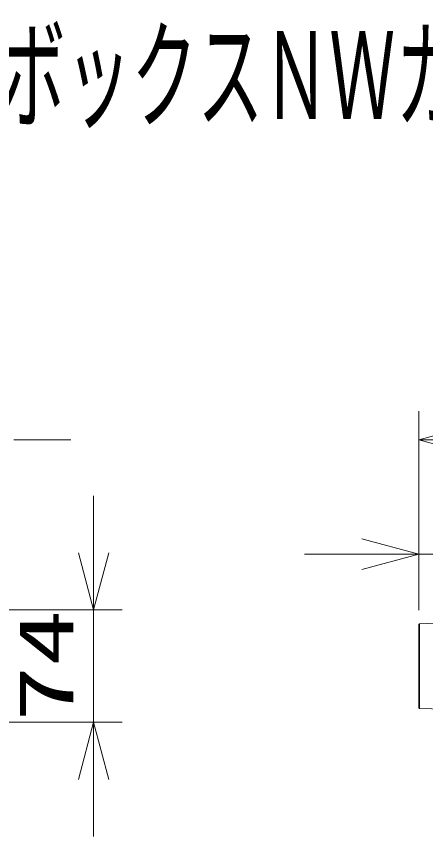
# Model space of a CAD drawing. Units: millimetres on the paper. Extents: x -62 to 63, y -59 to 59.
# Drawn here: x -20.32 to -2.4, y 23.44 to 59.32 of the extents above; entities that cross this region are included whole.
import ezdxf
from ezdxf.enums import TextEntityAlignment as Align

# ---------------------------------------------------------------- set-up
doc = ezdxf.new("R2010")
doc.units = ezdxf.units.MM
for name, color, linetype, lineweight in [('0-0_GAIKEI', 4, 'Continuous', 9), ('0-2_SUNPO', 7, 'Continuous', 9), ('0-3_0', 7, 'Continuous', 9), ('0-5_MOJI1', 7, 'Continuous', 9)]:
    doc.layers.add(name, color=color, linetype=linetype, lineweight=lineweight)
doc.styles.add('ＭＳ ゴシック', font='')
doc.styles.get('ＭＳ ゴシック').set_extended_font_data('MS Gothic')

# ---------------------------------------------------------------- blocks, each defined once
blk = doc.blocks.new('_Open30')
at = {"layer": '0-3_0'}
blk.add_line((0, 0), (-1, 0), dxfattribs=at)
blk.add_lwpolyline([(-1, 0.2679), (0, 0), (-1, -0.2679)], dxfattribs=at)

msp = doc.modelspace()

# ---------------------------------------------------------------- linework, layer by layer
at = {"layer": '0-0_GAIKEI', "color": 7}
for p, q in [((-2.693, 32.712), (-2.693, 29.076)), ((-2.661, 32.745), (2.454, 32.924)), ((-2.661, 29.043), (2.454, 28.864))]:
    msp.add_line(p, q, dxfattribs=at)
at = {"layer": '0-0_GAIKEI'}
msp.add_line((-2.661, 32.745), (-2.661, 29.043), dxfattribs=at)
at = {"layer": '0-0_GAIKEI', "color": 7}
for centre, start, end in [((-2.659, 32.712), 92, 180), ((-2.659, 29.076), 180, 268)]:
    msp.add_arc(centre, 0.0333, start, end, dxfattribs=at)
at = {"layer": '0-2_SUNPO'}
for p, q in [((-2.693, 33.337), (-2.693, 42.044)), ((-20.432, 40.794), (-17.932, 40.794)), ((-16.932, 35.851), (-16.932, 38.351)), ((-2.693, 33.337), (-2.693, 37.044)), ((-5.193, 35.794), (-7.693, 35.794)), ((-2.693, 35.794), (2.454, 35.794)), ((-24.866, 33.351), (-15.682, 33.351)), ((-16.932, 33.351), (-16.932, 28.437)), ((-24.866, 28.437), (-15.682, 28.437)), ((-16.932, 25.937), (-16.932, 23.437))]:
    msp.add_line(p, q, dxfattribs=at)

# ---------------------------------------------------------------- block references
at = {"layer": '0-2_SUNPO', "xscale": 2.5, "yscale": 2.5}
for p, rotation in [((-2.693, 40.794), 180), ((-16.932, 33.351), 270), ((-16.932, 28.437), 90)]:
    msp.add_blockref('_Open30', p, dxfattribs=dict(at, rotation=rotation))
msp.add_blockref('_Open30', (-2.693, 35.794), dxfattribs=at)

# ---------------------------------------------------------------- texts
at = {"layer": '0-2_SUNPO', "style": 'ＭＳ ゴシック', "width": 1.5}
msp.add_text('74', height=2.405, rotation=90, dxfattribs=at).set_placement((-17.094, 28.453), align=Align.BOTTOM_LEFT)
at = {"layer": '0-5_MOJI1', "style": 'ＭＳ ゴシック', "width": 0.55}
msp.add_text('屋内２ＭＰボックスＮＷカメラ（レンズ・レンズカバー・壁取付金具付）', height=3.849, dxfattribs=at).set_placement((-35.491, 53.669), align=Align.BOTTOM_LEFT)

doc.saveas('drawing.dxf')
